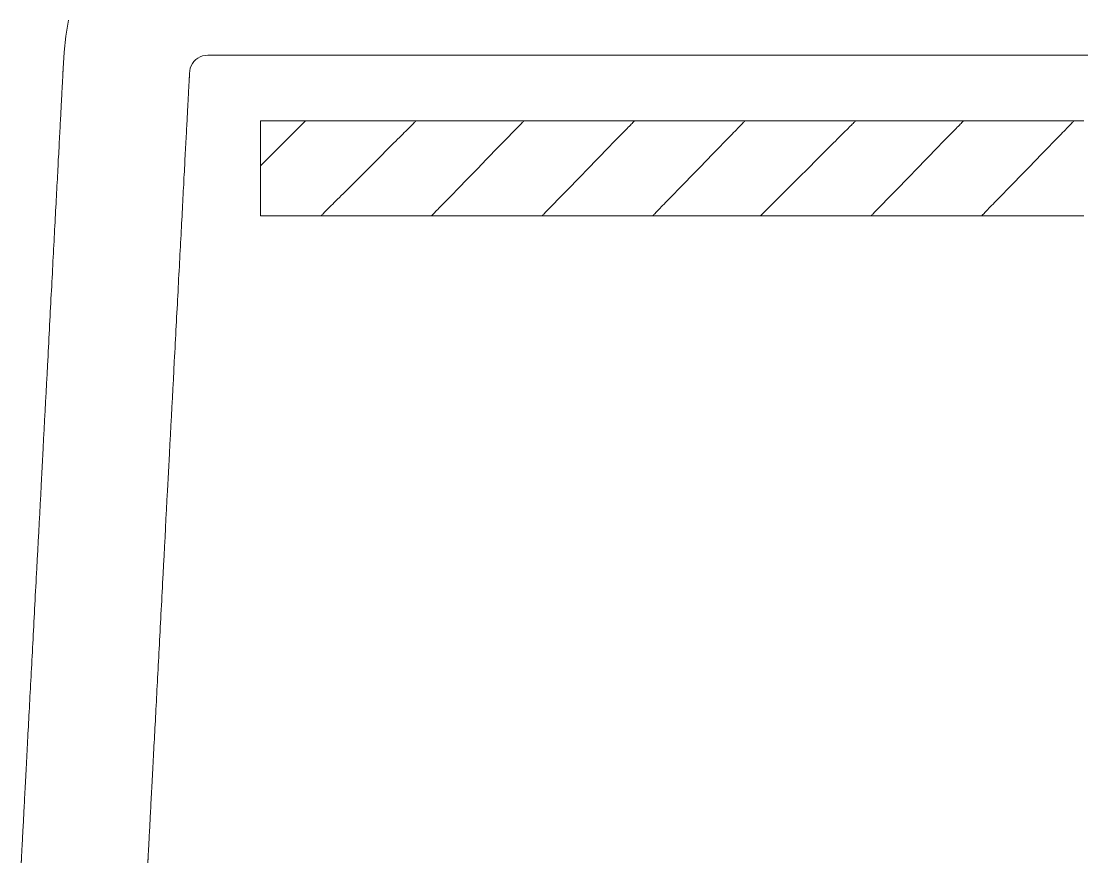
# Model space of a CAD drawing. Header units: millimetres. Extents: x -62 to 0, y 0 to 70.
# Drawn here: x -37.99 to -20.92, y 35.8 to 49.34 of the extents above; entities that cross this region are included whole.
import ezdxf

# ---------------------------------------------------------------- set-up
doc = ezdxf.new("R2010")
doc.units = ezdxf.units.MM
doc.header["$MEASUREMENT"] = 0
doc.layers.add('Layer 1', color=7, linetype='Continuous')

msp = doc.modelspace()

# ---------------------------------------------------------------- linework, layer by layer
at = {"layer": 'Layer 1', "lineweight": 18}
for points in [[(-37.985, 35.803), (-37.985, 35.808), (-37.985, 35.813), (-37.984, 35.819), (-37.984, 35.825), (-37.984, 35.831), (-37.983, 35.837), (-37.983, 35.844), (-37.983, 35.851), (-37.982, 35.858), (-37.982, 35.865), (-37.982, 35.873), (-37.981, 35.881), (-37.981, 35.889), (-37.98, 35.897), (-37.98, 35.906), (-37.979, 35.915), (-37.979, 35.924), (-37.978, 35.933), (-37.978, 35.943), (-37.977, 35.953), (-37.977, 35.963), (-37.976, 35.974), (-37.976, 35.984), (-37.975, 35.995), (-37.974, 36.007), (-37.974, 36.018), (-37.973, 36.03), (-37.973, 36.042), (-37.972, 36.054), (-37.971, 36.066), (-37.971, 36.079), (-37.97, 36.092), (-37.969, 36.105), (-37.969, 36.118), (-37.968, 36.132), (-37.967, 36.146), (-37.966, 36.16), (-37.966, 36.174), (-37.965, 36.188), (-37.964, 36.203), (-37.963, 36.218), (-37.962, 36.233), (-37.962, 36.249), (-37.961, 36.264), (-37.96, 36.28), (-37.959, 36.296), (-37.958, 36.313), (-37.957, 36.329), (-37.957, 36.346), (-37.956, 36.363), (-37.955, 36.38), (-37.954, 36.398), (-37.953, 36.415), (-37.951, 36.451), (-37.949, 36.488), (-37.947, 36.526), (-37.945, 36.564), (-37.943, 36.603), (-37.941, 36.643), (-37.939, 36.684), (-37.936, 36.726), (-37.934, 36.768), (-37.932, 36.811), (-37.93, 36.855), (-37.927, 36.9), (-37.925, 36.945), (-37.922, 36.991), (-37.92, 37.038), (-37.917, 37.086), (-37.915, 37.134), (-37.912, 37.183), (-37.91, 37.233), (-37.907, 37.283), (-37.904, 37.334), (-37.902, 37.386), (-37.899, 37.438), (-37.896, 37.491), (-37.893, 37.545), (-37.89, 37.599), (-37.887, 37.654), (-37.885, 37.709), (-37.882, 37.765), (-37.879, 37.822), (-37.876, 37.879), (-37.872, 37.937), (-37.869, 37.995), (-37.866, 38.054), (-37.863, 38.114), (-37.86, 38.174), (-37.857, 38.234), (-37.854, 38.295), (-37.85, 38.357), (-37.847, 38.419), (-37.844, 38.481), (-37.84, 38.544), (-37.837, 38.608), (-37.834, 38.672), (-37.83, 38.736), (-37.827, 38.801), (-37.823, 38.866), (-37.82, 38.932), (-37.816, 38.998), (-37.813, 39.064), (-37.809, 39.131), (-37.806, 39.198), (-37.802, 39.266), (-37.799, 39.334), (-37.795, 39.402), (-37.791, 39.471), (-37.788, 39.54), (-37.784, 39.609), (-37.78, 39.679), (-37.777, 39.749), (-37.773, 39.819), (-37.769, 39.89), (-37.766, 39.961), (-37.762, 40.032), (-37.758, 40.103), (-37.754, 40.175), (-37.75, 40.247), (-37.747, 40.319), (-37.743, 40.391), (-37.735, 40.537), (-37.727, 40.683), (-37.72, 40.83), (-37.712, 40.978), (-37.704, 41.126), (-37.696, 41.274), (-37.688, 41.424), (-37.68, 41.573), (-37.672, 41.723), (-37.665, 41.873), (-37.649, 42.173), (-37.633, 42.474), (-37.625, 42.624), (-37.617, 42.774), (-37.609, 42.923), (-37.601, 43.073), (-37.593, 43.221), (-37.585, 43.369), (-37.578, 43.517), (-37.57, 43.664), (-37.562, 43.81), (-37.554, 43.956), (-37.551, 44.028), (-37.547, 44.1), (-37.543, 44.172), (-37.539, 44.244), (-37.535, 44.315), (-37.532, 44.386), (-37.528, 44.457), (-37.524, 44.528), (-37.521, 44.598), (-37.517, 44.668), (-37.513, 44.738), (-37.51, 44.807), (-37.506, 44.876), (-37.502, 44.945), (-37.499, 45.013), (-37.495, 45.081), (-37.491, 45.149), (-37.488, 45.216), (-37.484, 45.283), (-37.481, 45.349), (-37.477, 45.415), (-37.474, 45.481), (-37.47, 45.546), (-37.467, 45.611), (-37.464, 45.675), (-37.46, 45.739), (-37.457, 45.803), (-37.454, 45.866), (-37.45, 45.928), (-37.447, 45.99), (-37.444, 46.052), (-37.441, 46.113), (-37.437, 46.173), (-37.434, 46.233), (-37.431, 46.293), (-37.428, 46.352), (-37.425, 46.41), (-37.422, 46.468), (-37.419, 46.525), (-37.416, 46.582), (-37.413, 46.638), (-37.41, 46.693), (-37.407, 46.748), (-37.404, 46.802), (-37.401, 46.856), (-37.398, 46.909), (-37.396, 46.961), (-37.393, 47.013), (-37.39, 47.064), (-37.388, 47.114), (-37.385, 47.164), (-37.382, 47.213), (-37.38, 47.261), (-37.377, 47.309), (-37.375, 47.356), (-37.372, 47.402), (-37.37, 47.447), (-37.368, 47.492), (-37.365, 47.536), (-37.363, 47.579), (-37.361, 47.621), (-37.359, 47.663), (-37.356, 47.704), (-37.354, 47.744), (-37.352, 47.783), (-37.35, 47.821), (-37.348, 47.859), (-37.346, 47.896), (-37.344, 47.932), (-37.343, 47.949), (-37.343, 47.967), (-37.342, 47.984), (-37.341, 48.001), (-37.34, 48.018), (-37.339, 48.034), (-37.338, 48.051), (-37.337, 48.067), (-37.336, 48.083), (-37.336, 48.098), (-37.335, 48.114), (-37.334, 48.129), (-37.333, 48.144), (-37.332, 48.159), (-37.332, 48.173), (-37.331, 48.187), (-37.33, 48.201), (-37.329, 48.215), (-37.329, 48.229), (-37.328, 48.242), (-37.327, 48.255), (-37.327, 48.268), (-37.326, 48.281), (-37.325, 48.293), (-37.325, 48.305), (-37.324, 48.317), (-37.323, 48.329), (-37.323, 48.34), (-37.322, 48.352), (-37.322, 48.363), (-37.321, 48.373), (-37.321, 48.384), (-37.32, 48.394), (-37.319, 48.404), (-37.319, 48.414), (-37.318, 48.423), (-37.318, 48.432), (-37.318, 48.441), (-37.317, 48.45), (-37.317, 48.458), (-37.316, 48.466), (-37.316, 48.474), (-37.315, 48.482), (-37.315, 48.489), (-37.315, 48.496), (-37.314, 48.503), (-37.314, 48.51), (-37.314, 48.516), (-37.313, 48.522), (-37.313, 48.528), (-37.313, 48.534), (-37.312, 48.539), (-37.312, 48.544), (-37.312, 48.548), (-37.312, 48.553), (-37.311, 48.557), (-37.311, 48.561), (-37.311, 48.564), (-37.311, 48.568), (-37.311, 48.571), (-37.311, 48.573), (-37.31, 48.576), (-37.31, 48.578), (-37.31, 48.58), (-37.31, 48.582), (-37.31, 48.583), (-37.31, 48.584), (-37.31, 48.585), (-37.31, 48.585), (-37.31, 48.585), (-37.295, 48.846), (-37.267, 49.104), (-37.225, 49.36)], [(-20.821, 48.797), (-20.971, 48.797), (-21.12, 48.797), (-21.27, 48.797), (-21.57, 48.797), (-21.87, 48.797), (-22.17, 48.797), (-22.47, 48.797), (-22.77, 48.797), (-23.07, 48.797), (-23.22, 48.797), (-23.369, 48.797), (-23.519, 48.797), (-23.668, 48.797), (-23.817, 48.797), (-23.966, 48.797), (-24.115, 48.797), (-24.263, 48.797), (-24.412, 48.797), (-24.559, 48.797), (-24.707, 48.797), (-24.854, 48.797), (-25.001, 48.797), (-25.148, 48.797), (-25.294, 48.797), (-25.44, 48.797), (-25.586, 48.797), (-25.658, 48.797), (-25.731, 48.797), (-25.803, 48.797), (-25.875, 48.797), (-25.948, 48.797), (-26.02, 48.797), (-26.091, 48.797), (-26.163, 48.797), (-26.235, 48.797), (-26.306, 48.797), (-26.378, 48.797), (-26.449, 48.797), (-26.52, 48.797), (-26.591, 48.797), (-26.662, 48.797), (-26.733, 48.797), (-26.803, 48.797), (-26.874, 48.797), (-26.944, 48.797), (-27.014, 48.797), (-27.084, 48.797), (-27.154, 48.797), (-27.224, 48.797), (-27.293, 48.797), (-27.363, 48.797), (-27.432, 48.797), (-27.501, 48.797), (-27.57, 48.797), (-27.639, 48.797), (-27.707, 48.797), (-27.776, 48.797), (-27.844, 48.797), (-27.912, 48.797), (-27.98, 48.797), (-28.047, 48.797), (-28.115, 48.797), (-28.182, 48.797), (-28.249, 48.797), (-28.316, 48.797), (-28.383, 48.797), (-28.449, 48.797), (-28.515, 48.797), (-28.581, 48.797), (-28.647, 48.797), (-28.713, 48.797), (-28.778, 48.797), (-28.844, 48.797), (-28.909, 48.797), (-28.974, 48.797), (-29.038, 48.797), (-29.103, 48.797), (-29.167, 48.797), (-29.231, 48.797), (-29.294, 48.797), (-29.358, 48.797), (-29.421, 48.797), (-29.484, 48.797), (-29.547, 48.797), (-29.61, 48.797), (-29.672, 48.797), (-29.734, 48.797), (-29.796, 48.797), (-29.857, 48.797), (-29.919, 48.797), (-29.98, 48.797), (-30.041, 48.797), (-30.101, 48.797), (-30.162, 48.797), (-30.222, 48.797), (-30.281, 48.797), (-30.341, 48.797), (-30.4, 48.797), (-30.459, 48.797), (-30.518, 48.797), (-30.576, 48.797), (-30.634, 48.797), (-30.692, 48.797), (-30.75, 48.797), (-30.807, 48.797), (-30.864, 48.797), (-30.921, 48.797), (-30.977, 48.797), (-31.034, 48.797), (-31.089, 48.797), (-31.145, 48.797), (-31.2, 48.797), (-31.255, 48.797), (-31.31, 48.797), (-31.364, 48.797), (-31.418, 48.797), (-31.472, 48.797), (-31.525, 48.797), (-31.578, 48.797), (-31.631, 48.797), (-31.684, 48.797), (-31.736, 48.797), (-31.788, 48.797), (-31.839, 48.797), (-31.89, 48.797), (-31.941, 48.797), (-31.991, 48.797), (-32.042, 48.797), (-32.091, 48.797), (-32.141, 48.797), (-32.19, 48.797), (-32.239, 48.797), (-32.287, 48.797), (-32.335, 48.797), (-32.383, 48.797), (-32.43, 48.797), (-32.477, 48.797), (-32.524, 48.797), (-32.57, 48.797), (-32.616, 48.797), (-32.662, 48.797), (-32.707, 48.797), (-32.752, 48.797), (-32.796, 48.797), (-32.84, 48.797), (-32.884, 48.797), (-32.927, 48.797), (-32.97, 48.797), (-33.013, 48.797), (-33.055, 48.797), (-33.097, 48.797), (-33.138, 48.797), (-33.179, 48.797), (-33.22, 48.797), (-33.26, 48.797), (-33.3, 48.797), (-33.339, 48.797), (-33.378, 48.797), (-33.417, 48.797), (-33.455, 48.797), (-33.492, 48.797), (-33.53, 48.797), (-33.567, 48.797), (-33.603, 48.797), (-33.639, 48.797), (-33.675, 48.797), (-33.71, 48.797), (-33.745, 48.797), (-33.762, 48.797), (-33.779, 48.797), (-33.796, 48.797), (-33.813, 48.797), (-33.83, 48.797), (-33.847, 48.797), (-33.863, 48.797), (-33.88, 48.797), (-33.896, 48.797), (-33.912, 48.797), (-33.929, 48.797), (-33.945, 48.797), (-33.96, 48.797), (-33.976, 48.797), (-33.992, 48.797), (-34.008, 48.797), (-34.023, 48.797), (-34.038, 48.797), (-34.054, 48.797), (-34.069, 48.797), (-34.084, 48.797), (-34.099, 48.797), (-34.114, 48.797), (-34.128, 48.797), (-34.143, 48.797), (-34.157, 48.797), (-34.172, 48.797), (-34.186, 48.797), (-34.2, 48.797), (-34.214, 48.797), (-34.228, 48.797), (-34.242, 48.797), (-34.255, 48.797), (-34.269, 48.797), (-34.282, 48.797), (-34.295, 48.797), (-34.309, 48.797), (-34.322, 48.797), (-34.335, 48.797), (-34.347, 48.797), (-34.36, 48.797), (-34.373, 48.797), (-34.385, 48.797), (-34.397, 48.797), (-34.41, 48.797), (-34.422, 48.797), (-34.434, 48.797), (-34.446, 48.797), (-34.457, 48.797), (-34.469, 48.797), (-34.48, 48.797), (-34.492, 48.797), (-34.503, 48.797), (-34.514, 48.797), (-34.525, 48.797), (-34.536, 48.797), (-34.547, 48.797), (-34.557, 48.797), (-34.568, 48.797), (-34.578, 48.797), (-34.589, 48.797), (-34.599, 48.797), (-34.609, 48.797), (-34.619, 48.797), (-34.628, 48.797), (-34.638, 48.797), (-34.647, 48.797), (-34.657, 48.797), (-34.666, 48.797), (-34.675, 48.797), (-34.684, 48.797), (-34.693, 48.797), (-34.702, 48.797), (-34.71, 48.797), (-34.719, 48.797), (-34.727, 48.797), (-34.735, 48.797), (-34.743, 48.797), (-34.751, 48.797), (-34.759, 48.797), (-34.767, 48.797), (-34.774, 48.797), (-34.782, 48.797), (-34.789, 48.797), (-34.796, 48.797), (-34.803, 48.797), (-34.81, 48.797), (-34.817, 48.797), (-34.824, 48.797), (-34.83, 48.797), (-34.837, 48.797), (-34.843, 48.797), (-34.849, 48.797), (-34.855, 48.797), (-34.861, 48.797), (-34.866, 48.797), (-34.872, 48.797), (-34.877, 48.797), (-34.883, 48.797), (-34.888, 48.797), (-34.893, 48.797), (-34.898, 48.797), (-34.903, 48.797), (-34.907, 48.797), (-34.912, 48.797), (-34.916, 48.797), (-34.92, 48.797), (-34.924, 48.797), (-34.928, 48.797), (-34.932, 48.797), (-34.936, 48.797), (-34.939, 48.797), (-34.943, 48.797), (-34.946, 48.797), (-34.949, 48.797), (-34.952, 48.797), (-34.955, 48.797), (-34.957, 48.797), (-34.96, 48.797), (-34.962, 48.797), (-34.964, 48.797), (-34.966, 48.797), (-34.968, 48.797), (-34.97, 48.797), (-34.972, 48.797), (-34.973, 48.797), (-34.975, 48.797), (-34.976, 48.797), (-34.977, 48.797), (-34.978, 48.797), (-34.979, 48.797), (-34.98, 48.797), (-34.98, 48.797), (-34.98, 48.797), (-34.981, 48.797), (-34.981, 48.797), (-35.026, 48.794), (-35.068, 48.785), (-35.108, 48.77), (-35.145, 48.751), (-35.177, 48.726), (-35.206, 48.697), (-35.231, 48.664), (-35.25, 48.628), (-35.265, 48.588), (-35.274, 48.546), (-35.277, 48.501), (-35.277, 48.5), (-35.277, 48.5), (-35.277, 48.499), (-35.277, 48.498), (-35.277, 48.497), (-35.277, 48.495), (-35.277, 48.493), (-35.278, 48.491), (-35.278, 48.489), (-35.278, 48.486), (-35.278, 48.483), (-35.278, 48.48), (-35.278, 48.476), (-35.279, 48.472), (-35.279, 48.468), (-35.279, 48.464), (-35.279, 48.459), (-35.28, 48.454), (-35.28, 48.449), (-35.28, 48.443), (-35.28, 48.438), (-35.281, 48.432), (-35.281, 48.425), (-35.281, 48.419), (-35.282, 48.412), (-35.282, 48.405), (-35.283, 48.397), (-35.283, 48.39), (-35.283, 48.382), (-35.284, 48.374), (-35.284, 48.365), (-35.285, 48.356), (-35.285, 48.348), (-35.286, 48.338), (-35.286, 48.329), (-35.287, 48.319), (-35.287, 48.309), (-35.288, 48.299), (-35.288, 48.289), (-35.289, 48.278), (-35.289, 48.267), (-35.29, 48.256), (-35.291, 48.244), (-35.291, 48.233), (-35.292, 48.221), (-35.293, 48.209), (-35.293, 48.196), (-35.294, 48.184), (-35.295, 48.171), (-35.295, 48.158), (-35.296, 48.144), (-35.297, 48.131), (-35.297, 48.117), (-35.298, 48.103), (-35.299, 48.088), (-35.3, 48.074), (-35.3, 48.059), (-35.301, 48.044), (-35.302, 48.029), (-35.303, 48.013), (-35.304, 47.998), (-35.305, 47.982), (-35.305, 47.966), (-35.306, 47.949), (-35.307, 47.933), (-35.308, 47.916), (-35.309, 47.899), (-35.31, 47.882), (-35.311, 47.865), (-35.312, 47.847), (-35.314, 47.811), (-35.315, 47.774), (-35.317, 47.737), (-35.319, 47.698), (-35.322, 47.659), (-35.324, 47.619), (-35.326, 47.578), (-35.328, 47.537), (-35.33, 47.494), (-35.333, 47.451), (-35.335, 47.407), (-35.337, 47.363), (-35.34, 47.317), (-35.342, 47.271), (-35.345, 47.224), (-35.347, 47.176), (-35.35, 47.128), (-35.352, 47.079), (-35.355, 47.029), (-35.357, 46.979), (-35.36, 46.928), (-35.363, 46.876), (-35.366, 46.824), (-35.368, 46.771), (-35.371, 46.717), (-35.374, 46.663), (-35.377, 46.608), (-35.38, 46.553), (-35.383, 46.497), (-35.386, 46.44), (-35.389, 46.383), (-35.392, 46.325), (-35.395, 46.267), (-35.398, 46.208), (-35.401, 46.148), (-35.405, 46.089), (-35.408, 46.028), (-35.411, 45.967), (-35.414, 45.905), (-35.417, 45.843), (-35.421, 45.781), (-35.424, 45.718), (-35.427, 45.655), (-35.431, 45.591), (-35.434, 45.526), (-35.438, 45.462), (-35.441, 45.396), (-35.445, 45.331), (-35.448, 45.265), (-35.452, 45.198), (-35.455, 45.131), (-35.459, 45.064), (-35.462, 44.996), (-35.466, 44.928), (-35.469, 44.86), (-35.473, 44.791), (-35.477, 44.722), (-35.48, 44.653), (-35.484, 44.583), (-35.488, 44.513), (-35.491, 44.443), (-35.495, 44.373), (-35.499, 44.302), (-35.503, 44.23), (-35.507, 44.159), (-35.51, 44.087), (-35.514, 44.015), (-35.518, 43.943), (-35.522, 43.871), (-35.529, 43.726), (-35.537, 43.579), (-35.545, 43.432), (-35.553, 43.285), (-35.561, 43.137), (-35.568, 42.988), (-35.576, 42.839), (-35.584, 42.689), (-35.592, 42.539), (-35.6, 42.389), (-35.616, 42.089), (-35.632, 41.788), (-35.64, 41.638), (-35.648, 41.488), (-35.656, 41.339), (-35.663, 41.19), (-35.671, 41.041), (-35.679, 40.893), (-35.687, 40.745), (-35.695, 40.598), (-35.702, 40.452), (-35.71, 40.307), (-35.714, 40.234), (-35.718, 40.162), (-35.722, 40.09), (-35.725, 40.019), (-35.729, 39.947), (-35.733, 39.876), (-35.737, 39.805), (-35.74, 39.735), (-35.744, 39.664), (-35.748, 39.594), (-35.751, 39.525), (-35.755, 39.455), (-35.759, 39.386), (-35.762, 39.317), (-35.766, 39.249), (-35.77, 39.181), (-35.773, 39.114), (-35.777, 39.046), (-35.78, 38.979), (-35.784, 38.913), (-35.787, 38.847), (-35.791, 38.781), (-35.794, 38.716), (-35.798, 38.651), (-35.801, 38.587), (-35.804, 38.523), (-35.808, 38.46), (-35.811, 38.397), (-35.814, 38.334), (-35.818, 38.272), (-35.821, 38.211), (-35.824, 38.15), (-35.827, 38.089), (-35.83, 38.029), (-35.834, 37.97), (-35.837, 37.911), (-35.84, 37.852), (-35.843, 37.795), (-35.846, 37.737), (-35.849, 37.681), (-35.852, 37.625), (-35.855, 37.569), (-35.858, 37.514), (-35.86, 37.46), (-35.863, 37.407), (-35.866, 37.354), (-35.869, 37.301), (-35.872, 37.25), (-35.874, 37.198), (-35.877, 37.148), (-35.88, 37.098), (-35.882, 37.049), (-35.885, 37.001), (-35.887, 36.954), (-35.89, 36.907), (-35.892, 36.861), (-35.895, 36.815), (-35.897, 36.77), (-35.899, 36.726), (-35.902, 36.683), (-35.904, 36.641), (-35.906, 36.599), (-35.908, 36.559), (-35.91, 36.518), (-35.912, 36.479), (-35.914, 36.441), (-35.916, 36.403), (-35.918, 36.367), (-35.92, 36.331), (-35.921, 36.313), (-35.922, 36.296), (-35.923, 36.278), (-35.924, 36.261), (-35.925, 36.245), (-35.926, 36.228), (-35.926, 36.212), (-35.927, 36.196), (-35.928, 36.18), (-35.929, 36.164), (-35.93, 36.149), (-35.931, 36.133), (-35.931, 36.119), (-35.932, 36.104), (-35.933, 36.089), (-35.934, 36.075), (-35.934, 36.061), (-35.935, 36.047), (-35.936, 36.033), (-35.937, 36.02), (-35.937, 36.007), (-35.938, 35.994), (-35.939, 35.981), (-35.939, 35.969), (-35.94, 35.957), (-35.941, 35.945), (-35.941, 35.933), (-35.942, 35.922), (-35.942, 35.911), (-35.943, 35.9), (-35.944, 35.889), (-35.944, 35.879), (-35.945, 35.868), (-35.945, 35.858), (-35.946, 35.849), (-35.946, 35.839), (-35.947, 35.83), (-35.947, 35.821), (-35.948, 35.812), (-35.948, 35.804)], [(-20.89, 46.215), (-20.95, 46.215), (-21.01, 46.215), (-21.07, 46.215), (-21.13, 46.215), (-21.19, 46.215), (-21.25, 46.215), (-21.31, 46.215), (-21.37, 46.215), (-21.43, 46.215), (-21.491, 46.215), (-21.551, 46.215), (-21.612, 46.215), (-21.672, 46.215), (-21.733, 46.215), (-21.793, 46.215), (-21.854, 46.215), (-21.915, 46.215), (-21.976, 46.215), (-22.037, 46.215), (-22.097, 46.215), (-22.158, 46.215), (-22.219, 46.215), (-22.281, 46.215), (-22.342, 46.215), (-22.403, 46.215), (-22.464, 46.215), (-22.525, 46.215), (-22.648, 46.215), (-22.77, 46.215), (-22.893, 46.215), (-23.016, 46.215), (-23.139, 46.215), (-23.262, 46.215), (-23.385, 46.215), (-23.631, 46.215), (-23.877, 46.215), (-24, 46.215), (-24.123, 46.215), (-24.246, 46.215), (-24.369, 46.215), (-24.492, 46.215), (-24.614, 46.215), (-24.737, 46.215), (-24.798, 46.215), (-24.859, 46.215), (-24.92, 46.215), (-24.982, 46.215), (-25.043, 46.215), (-25.104, 46.215), (-25.165, 46.215), (-25.226, 46.215), (-25.286, 46.215), (-25.347, 46.215), (-25.408, 46.215), (-25.469, 46.215), (-25.529, 46.215), (-25.59, 46.215), (-25.651, 46.215), (-25.711, 46.215), (-25.771, 46.215), (-25.832, 46.215), (-25.892, 46.215), (-25.952, 46.215), (-26.013, 46.215), (-26.073, 46.215), (-26.133, 46.215), (-26.192, 46.215), (-26.252, 46.215), (-26.312, 46.215), (-26.372, 46.215), (-26.431, 46.215), (-26.491, 46.215), (-26.55, 46.215), (-26.61, 46.215), (-26.669, 46.215), (-26.728, 46.215), (-26.787, 46.215), (-26.846, 46.215), (-26.905, 46.215), (-26.964, 46.215), (-27.022, 46.215), (-27.081, 46.215), (-27.139, 46.215), (-27.198, 46.215), (-27.256, 46.215), (-27.314, 46.215), (-27.372, 46.215), (-27.43, 46.215), (-27.487, 46.215), (-27.545, 46.215), (-27.603, 46.215), (-27.66, 46.215), (-27.717, 46.215), (-27.774, 46.215), (-27.831, 46.215), (-27.888, 46.215), (-27.945, 46.215), (-28.002, 46.215), (-28.058, 46.215), (-28.086, 46.215), (-28.114, 46.215), (-28.143, 46.215), (-28.171, 46.215), (-28.199, 46.215), (-28.227, 46.215), (-28.255, 46.215), (-28.283, 46.215), (-28.31, 46.215), (-28.338, 46.215), (-28.366, 46.215), (-28.394, 46.215), (-28.422, 46.215), (-28.449, 46.215), (-28.477, 46.215), (-28.505, 46.215), (-28.532, 46.215), (-28.56, 46.215), (-28.587, 46.215), (-28.615, 46.215), (-28.642, 46.215), (-28.67, 46.215), (-28.697, 46.215), (-28.724, 46.215), (-28.752, 46.215), (-28.779, 46.215), (-28.806, 46.215), (-28.833, 46.215), (-28.86, 46.215), (-28.887, 46.215), (-28.914, 46.215), (-28.941, 46.215), (-28.968, 46.215), (-28.995, 46.215), (-29.022, 46.215), (-29.049, 46.215), (-29.076, 46.215), (-29.102, 46.215), (-29.129, 46.215), (-29.156, 46.215), (-29.182, 46.215), (-29.209, 46.215), (-29.235, 46.215), (-29.262, 46.215), (-29.288, 46.215), (-29.315, 46.215), (-29.341, 46.215), (-29.367, 46.215), (-29.394, 46.215), (-29.42, 46.215), (-29.446, 46.215), (-29.472, 46.215), (-29.498, 46.215), (-29.524, 46.215), (-29.55, 46.215), (-29.576, 46.215), (-29.602, 46.215), (-29.628, 46.215), (-29.653, 46.215), (-29.679, 46.215), (-29.705, 46.215), (-29.73, 46.215), (-29.756, 46.215), (-29.781, 46.215), (-29.807, 46.215), (-29.832, 46.215), (-29.858, 46.215), (-29.883, 46.215), (-29.908, 46.215), (-29.933, 46.215), (-29.959, 46.215), (-29.984, 46.215), (-30.009, 46.215), (-30.034, 46.215), (-30.059, 46.215), (-30.084, 46.215), (-30.109, 46.215), (-30.133, 46.215), (-30.158, 46.215), (-30.183, 46.215), (-30.207, 46.215), (-30.232, 46.215), (-30.257, 46.215), (-30.281, 46.215), (-30.305, 46.215), (-30.33, 46.215), (-30.354, 46.215), (-30.378, 46.215), (-30.403, 46.215), (-30.427, 46.215), (-30.451, 46.215), (-30.475, 46.215), (-30.499, 46.215), (-30.523, 46.215), (-30.547, 46.215), (-30.57, 46.215), (-30.594, 46.215), (-30.618, 46.215), (-30.642, 46.215), (-30.665, 46.215), (-30.689, 46.215), (-30.712, 46.215), (-30.735, 46.215), (-30.759, 46.215), (-30.782, 46.215), (-30.805, 46.215), (-30.829, 46.215), (-30.852, 46.215), (-30.875, 46.215), (-30.898, 46.215), (-30.921, 46.215), (-30.943, 46.215), (-30.966, 46.215), (-30.989, 46.215), (-31.012, 46.215), (-31.034, 46.215), (-31.057, 46.215), (-31.079, 46.215), (-31.102, 46.215), (-31.124, 46.215), (-31.146, 46.215), (-31.169, 46.215), (-31.191, 46.215), (-31.213, 46.215), (-31.235, 46.215), (-31.257, 46.215), (-31.279, 46.215), (-31.301, 46.215), (-31.323, 46.215), (-31.344, 46.215), (-31.366, 46.215), (-31.388, 46.215), (-31.409, 46.215), (-31.431, 46.215), (-31.452, 46.215), (-31.473, 46.215), (-31.495, 46.215), (-31.516, 46.215), (-31.537, 46.215), (-31.558, 46.215), (-31.579, 46.215), (-31.6, 46.215), (-31.621, 46.215), (-31.642, 46.215), (-31.662, 46.215), (-31.683, 46.215), (-31.704, 46.215), (-31.724, 46.215), (-31.745, 46.215), (-31.765, 46.215), (-31.785, 46.215), (-31.806, 46.215), (-31.826, 46.215), (-31.846, 46.215), (-31.866, 46.215), (-31.886, 46.215), (-31.906, 46.215), (-31.925, 46.215), (-31.945, 46.215), (-31.965, 46.215), (-31.984, 46.215), (-32.004, 46.215), (-32.023, 46.215), (-32.043, 46.215), (-32.062, 46.215), (-32.081, 46.215), (-32.101, 46.215), (-32.12, 46.215), (-32.139, 46.215), (-32.158, 46.215), (-32.176, 46.215), (-32.195, 46.215), (-32.214, 46.215), (-32.233, 46.215), (-32.251, 46.215), (-32.27, 46.215), (-32.288, 46.215), (-32.306, 46.215), (-32.325, 46.215), (-32.343, 46.215), (-32.361, 46.215), (-32.379, 46.215), (-32.397, 46.215), (-32.415, 46.215), (-32.433, 46.215), (-32.45, 46.215), (-32.468, 46.215), (-32.485, 46.215), (-32.503, 46.215), (-32.52, 46.215), (-32.538, 46.215), (-32.555, 46.215), (-32.572, 46.215), (-32.589, 46.215), (-32.606, 46.215), (-32.623, 46.215), (-32.64, 46.215), (-32.657, 46.215), (-32.673, 46.215), (-32.69, 46.215), (-32.706, 46.215), (-32.723, 46.215), (-32.739, 46.215), (-32.755, 46.215), (-32.772, 46.215), (-32.788, 46.215), (-32.804, 46.215), (-32.82, 46.215), (-32.836, 46.215), (-32.851, 46.215), (-32.867, 46.215), (-32.883, 46.215), (-32.898, 46.215), (-32.914, 46.215), (-32.929, 46.215), (-32.944, 46.215), (-32.959, 46.215), (-32.974, 46.215), (-32.989, 46.215), (-33.004, 46.215), (-33.019, 46.215), (-33.034, 46.215), (-33.049, 46.215), (-33.063, 46.215), (-33.078, 46.215), (-33.092, 46.215), (-33.106, 46.215), (-33.121, 46.215), (-33.135, 46.215), (-33.149, 46.215), (-33.163, 46.215), (-33.177, 46.215), (-33.19, 46.215), (-33.204, 46.215), (-33.218, 46.215), (-33.231, 46.215), (-33.245, 46.215), (-33.258, 46.215), (-33.271, 46.215), (-33.284, 46.215), (-33.297, 46.215), (-33.31, 46.215), (-33.323, 46.215), (-33.336, 46.215), (-33.349, 46.215), (-33.361, 46.215), (-33.374, 46.215), (-33.386, 46.215), (-33.398, 46.215), (-33.411, 46.215), (-33.423, 46.215), (-33.435, 46.215), (-33.447, 46.215), (-33.459, 46.215), (-33.47, 46.215), (-33.482, 46.215), (-33.494, 46.215), (-33.505, 46.215), (-33.516, 46.215), (-33.528, 46.215), (-33.539, 46.215), (-33.55, 46.215), (-33.561, 46.215), (-33.572, 46.215), (-33.583, 46.215), (-33.593, 46.215), (-33.604, 46.215), (-33.614, 46.215), (-33.625, 46.215), (-33.635, 46.215), (-33.645, 46.215), (-33.656, 46.215), (-33.666, 46.215), (-33.675, 46.215), (-33.685, 46.215), (-33.695, 46.215), (-33.705, 46.215), (-33.714, 46.215), (-33.724, 46.215), (-33.733, 46.215), (-33.742, 46.215), (-33.751, 46.215), (-33.76, 46.215), (-33.769, 46.215), (-33.778, 46.215), (-33.787, 46.215), (-33.795, 46.215), (-33.804, 46.215), (-33.812, 46.215), (-33.82, 46.215), (-33.829, 46.215), (-33.837, 46.215), (-33.845, 46.215), (-33.853, 46.215), (-33.86, 46.215), (-33.868, 46.215), (-33.876, 46.215), (-33.883, 46.215), (-33.891, 46.215), (-33.898, 46.215), (-33.905, 46.215), (-33.912, 46.215), (-33.919, 46.215), (-33.926, 46.215), (-33.933, 46.215), (-33.939, 46.215), (-33.946, 46.215), (-33.952, 46.215), (-33.958, 46.215), (-33.965, 46.215), (-33.971, 46.215), (-33.977, 46.215), (-33.983, 46.215), (-33.988, 46.215), (-33.994, 46.215), (-34, 46.215), (-34.005, 46.215), (-34.01, 46.215), (-34.016, 46.215), (-34.021, 46.215), (-34.026, 46.215), (-34.031, 46.215), (-34.035, 46.215), (-34.04, 46.215), (-34.045, 46.215), (-34.049, 46.215), (-34.053, 46.215), (-34.058, 46.215), (-34.062, 46.215), (-34.066, 46.215), (-34.07, 46.215), (-34.073, 46.215), (-34.077, 46.215), (-34.081, 46.215), (-34.084, 46.215), (-34.087, 46.215), (-34.091, 46.215), (-34.094, 46.215), (-34.097, 46.215), (-34.1, 46.215), (-34.102, 46.215), (-34.105, 46.215), (-34.108, 46.215), (-34.11, 46.215), (-34.112, 46.215), (-34.114, 46.215), (-34.117, 46.215), (-34.118, 46.215), (-34.12, 46.215), (-34.122, 46.215), (-34.124, 46.215), (-34.125, 46.215), (-34.126, 46.215), (-34.128, 46.215), (-34.129, 46.215), (-34.13, 46.215), (-34.131, 46.215), (-34.132, 46.215), (-34.132, 46.215), (-34.133, 46.215), (-34.133, 46.215), (-34.133, 46.215), (-34.134, 46.215), (-34.134, 46.215), (-34.134, 46.215), (-34.134, 46.215), (-34.134, 46.216), (-34.134, 46.216), (-34.134, 46.217), (-34.134, 46.218), (-34.134, 46.219), (-34.134, 46.22), (-34.134, 46.221), (-34.134, 46.222), (-34.134, 46.223), (-34.134, 46.225), (-34.134, 46.227), (-34.134, 46.228), (-34.134, 46.23), (-34.134, 46.232), (-34.134, 46.234), (-34.134, 46.237), (-34.134, 46.239), (-34.134, 46.242), (-34.134, 46.244), (-34.134, 46.247), (-34.134, 46.25), (-34.134, 46.253), (-34.134, 46.259), (-34.134, 46.266), (-34.134, 46.273), (-34.134, 46.281), (-34.134, 46.289), (-34.134, 46.297), (-34.134, 46.306), (-34.134, 46.315), (-34.134, 46.325), (-34.134, 46.335), (-34.134, 46.345), (-34.134, 46.356), (-34.134, 46.367), (-34.134, 46.378), (-34.134, 46.39), (-34.134, 46.402), (-34.134, 46.414), (-34.134, 46.427), (-34.134, 46.44), (-34.134, 46.453), (-34.134, 46.467), (-34.134, 46.481), (-34.134, 46.495), (-34.134, 46.509), (-34.134, 46.524), (-34.134, 46.538), (-34.134, 46.553), (-34.134, 46.569), (-34.134, 46.584), (-34.134, 46.6), (-34.134, 46.615), (-34.134, 46.632), (-34.134, 46.648), (-34.134, 46.664), (-34.134, 46.681), (-34.134, 46.697), (-34.134, 46.714), (-34.134, 46.731), (-34.134, 46.748), (-34.134, 46.765), (-34.134, 46.8), (-34.134, 46.835), (-34.134, 46.87), (-34.134, 46.906), (-34.134, 46.977), (-34.134, 47.048), (-34.134, 47.084), (-34.134, 47.119), (-34.134, 47.154), (-34.134, 47.189), (-34.134, 47.206), (-34.134, 47.223), (-34.134, 47.24), (-34.134, 47.257), (-34.134, 47.273), (-34.134, 47.29), (-34.134, 47.306), (-34.134, 47.322), (-34.134, 47.338), (-34.134, 47.354), (-34.134, 47.37), (-34.134, 47.385), (-34.134, 47.401), (-34.134, 47.416), (-34.134, 47.43), (-34.134, 47.445), (-34.134, 47.459), (-34.134, 47.473), (-34.134, 47.487), (-34.134, 47.501), (-34.134, 47.514), (-34.134, 47.527), (-34.134, 47.54), (-34.134, 47.552), (-34.134, 47.564), (-34.134, 47.576), (-34.134, 47.587), (-34.134, 47.598), (-34.134, 47.609), (-34.134, 47.619), (-34.134, 47.629), (-34.134, 47.639), (-34.134, 47.648), (-34.134, 47.657), (-34.134, 47.665), (-34.134, 47.673), (-34.134, 47.681), (-34.134, 47.688), (-34.134, 47.695), (-34.134, 47.701), (-34.134, 47.704), (-34.134, 47.707), (-34.134, 47.71), (-34.134, 47.712), (-34.134, 47.715), (-34.134, 47.717), (-34.134, 47.719), (-34.134, 47.722), (-34.134, 47.724), (-34.134, 47.726), (-34.134, 47.727), (-34.134, 47.729), (-34.134, 47.731), (-34.134, 47.732), (-34.134, 47.733), (-34.134, 47.734), (-34.134, 47.735), (-34.134, 47.736), (-34.134, 47.737), (-34.134, 47.738), (-34.134, 47.738), (-34.134, 47.738), (-34.134, 47.739), (-34.134, 47.739), (-34.134, 47.739), (-34.133, 47.739), (-34.133, 47.739), (-34.133, 47.739), (-34.132, 47.739), (-34.132, 47.739), (-34.131, 47.739), (-34.13, 47.739), (-34.129, 47.739), (-34.128, 47.739), (-34.126, 47.739), (-34.125, 47.739), (-34.124, 47.739), (-34.122, 47.739), (-34.12, 47.739), (-34.118, 47.739), (-34.117, 47.739), (-34.114, 47.739), (-34.112, 47.739), (-34.11, 47.739), (-34.108, 47.739), (-34.105, 47.739), (-34.102, 47.739), (-34.1, 47.739), (-34.097, 47.739), (-34.094, 47.739), (-34.091, 47.739), (-34.087, 47.739), (-34.084, 47.739), (-34.081, 47.739), (-34.077, 47.739), (-34.073, 47.739), (-34.07, 47.739), (-34.066, 47.739), (-34.062, 47.739), (-34.058, 47.739), (-34.053, 47.739), (-34.049, 47.739), (-34.045, 47.739), (-34.04, 47.739), (-34.035, 47.739), (-34.031, 47.739), (-34.026, 47.739), (-34.021, 47.739), (-34.016, 47.739), (-34.01, 47.739), (-34.005, 47.739), (-34, 47.739), (-33.994, 47.739), (-33.988, 47.739), (-33.983, 47.739), (-33.977, 47.739), (-33.971, 47.739), (-33.965, 47.739), (-33.958, 47.739), (-33.952, 47.739), (-33.946, 47.739), (-33.939, 47.739), (-33.933, 47.739), (-33.926, 47.739), (-33.919, 47.739), (-33.912, 47.739), (-33.905, 47.739), (-33.898, 47.739), (-33.891, 47.739), (-33.883, 47.739), (-33.876, 47.739), (-33.868, 47.739), (-33.86, 47.739), (-33.853, 47.739), (-33.845, 47.739), (-33.837, 47.739), (-33.829, 47.739), (-33.82, 47.739), (-33.812, 47.739), (-33.804, 47.739), (-33.795, 47.739), (-33.787, 47.739), (-33.778, 47.739), (-33.769, 47.739), (-33.76, 47.739), (-33.751, 47.739), (-33.742, 47.739), (-33.733, 47.739), (-33.724, 47.739), (-33.714, 47.739), (-33.705, 47.739), (-33.695, 47.739), (-33.685, 47.739), (-33.675, 47.739), (-33.666, 47.739), (-33.656, 47.739), (-33.645, 47.739), (-33.635, 47.739), (-33.625, 47.739), (-33.614, 47.739), (-33.604, 47.739), (-33.593, 47.739), (-33.583, 47.739), (-33.572, 47.739), (-33.561, 47.739), (-33.55, 47.739), (-33.539, 47.739), (-33.528, 47.739), (-33.516, 47.739), (-33.505, 47.739), (-33.494, 47.739), (-33.482, 47.739), (-33.47, 47.739), (-33.459, 47.739), (-33.447, 47.739), (-33.435, 47.739), (-33.423, 47.739), (-33.411, 47.739), (-33.398, 47.739), (-33.386, 47.739), (-33.374, 47.739), (-33.361, 47.739), (-33.349, 47.739), (-33.336, 47.739), (-33.323, 47.739), (-33.31, 47.739), (-33.297, 47.739), (-33.284, 47.739), (-33.271, 47.739), (-33.258, 47.739), (-33.245, 47.739), (-33.231, 47.739), (-33.218, 47.739), (-33.204, 47.739), (-33.19, 47.739), (-33.177, 47.739), (-33.163, 47.739), (-33.149, 47.739), (-33.135, 47.739), (-33.121, 47.739), (-33.106, 47.739), (-33.092, 47.739), (-33.078, 47.739), (-33.063, 47.739), (-33.049, 47.739), (-33.034, 47.739), (-33.019, 47.739), (-33.004, 47.739), (-32.989, 47.739), (-32.974, 47.739), (-32.959, 47.739), (-32.944, 47.739), (-32.929, 47.739), (-32.914, 47.739), (-32.898, 47.739), (-32.883, 47.739), (-32.867, 47.739), (-32.851, 47.739), (-32.836, 47.739), (-32.82, 47.739), (-32.804, 47.739), (-32.788, 47.739), (-32.772, 47.739), (-32.755, 47.739), (-32.739, 47.739), (-32.723, 47.739), (-32.706, 47.739), (-32.69, 47.739), (-32.673, 47.739), (-32.657, 47.739), (-32.64, 47.739), (-32.623, 47.739), (-32.606, 47.739), (-32.589, 47.739), (-32.572, 47.739), (-32.555, 47.739), (-32.538, 47.739), (-32.52, 47.739), (-32.503, 47.739), (-32.485, 47.739), (-32.468, 47.739), (-32.45, 47.739), (-32.433, 47.739), (-32.415, 47.739), (-32.397, 47.739), (-32.379, 47.739), (-32.361, 47.739), (-32.343, 47.739), (-32.325, 47.739), (-32.306, 47.739), (-32.288, 47.739), (-32.27, 47.739), (-32.251, 47.739), (-32.233, 47.739), (-32.214, 47.739), (-32.195, 47.739), (-32.176, 47.739), (-32.158, 47.739), (-32.139, 47.739), (-32.12, 47.739), (-32.101, 47.739), (-32.081, 47.739), (-32.062, 47.739), (-32.043, 47.739), (-32.023, 47.739), (-32.004, 47.739), (-31.984, 47.739), (-31.965, 47.739), (-31.945, 47.739), (-31.925, 47.739), (-31.906, 47.739), (-31.886, 47.739), (-31.866, 47.739), (-31.846, 47.739), (-31.826, 47.739), (-31.806, 47.739), (-31.785, 47.739), (-31.765, 47.739), (-31.745, 47.739), (-31.724, 47.739), (-31.704, 47.739), (-31.683, 47.739), (-31.662, 47.739), (-31.642, 47.739), (-31.621, 47.739), (-31.6, 47.739), (-31.579, 47.739), (-31.558, 47.739), (-31.537, 47.739), (-31.516, 47.739), (-31.495, 47.739), (-31.473, 47.739), (-31.452, 47.739), (-31.431, 47.739), (-31.409, 47.739), (-31.388, 47.739), (-31.366, 47.739), (-31.344, 47.739), (-31.323, 47.739), (-31.301, 47.739), (-31.279, 47.739), (-31.257, 47.739), (-31.235, 47.739), (-31.213, 47.739), (-31.191, 47.739), (-31.169, 47.739), (-31.146, 47.739), (-31.124, 47.739), (-31.102, 47.739), (-31.079, 47.739), (-31.057, 47.739), (-31.034, 47.739), (-31.012, 47.739), (-30.989, 47.739), (-30.966, 47.739), (-30.943, 47.739), (-30.921, 47.739), (-30.898, 47.739), (-30.875, 47.739), (-30.852, 47.739), (-30.829, 47.739), (-30.805, 47.739), (-30.782, 47.739), (-30.759, 47.739), (-30.735, 47.739), (-30.712, 47.739), (-30.689, 47.739), (-30.665, 47.739), (-30.642, 47.739), (-30.618, 47.739), (-30.594, 47.739), (-30.57, 47.739), (-30.547, 47.739), (-30.523, 47.739), (-30.499, 47.739), (-30.475, 47.739), (-30.451, 47.739), (-30.427, 47.739), (-30.403, 47.739), (-30.378, 47.739), (-30.354, 47.739), (-30.33, 47.739), (-30.305, 47.739), (-30.281, 47.739), (-30.257, 47.739), (-30.232, 47.739), (-30.207, 47.739), (-30.183, 47.739), (-30.158, 47.739), (-30.133, 47.739), (-30.109, 47.739), (-30.084, 47.739), (-30.059, 47.739), (-30.034, 47.739), (-30.009, 47.739), (-29.984, 47.739), (-29.959, 47.739), (-29.933, 47.739), (-29.908, 47.739), (-29.883, 47.739), (-29.858, 47.739), (-29.832, 47.739), (-29.807, 47.739), (-29.781, 47.739), (-29.756, 47.739), (-29.73, 47.739), (-29.705, 47.739), (-29.679, 47.739), (-29.653, 47.739), (-29.628, 47.739), (-29.602, 47.739), (-29.576, 47.739), (-29.55, 47.739), (-29.524, 47.739), (-29.498, 47.739), (-29.472, 47.739), (-29.446, 47.739), (-29.42, 47.739), (-29.394, 47.739), (-29.367, 47.739), (-29.341, 47.739), (-29.315, 47.739), (-29.288, 47.739), (-29.262, 47.739), (-29.235, 47.739), (-29.209, 47.739), (-29.182, 47.739), (-29.156, 47.739), (-29.129, 47.739), (-29.102, 47.739), (-29.076, 47.739), (-29.049, 47.739), (-29.022, 47.739), (-28.995, 47.739), (-28.968, 47.739), (-28.941, 47.739), (-28.914, 47.739), (-28.887, 47.739), (-28.86, 47.739), (-28.833, 47.739), (-28.806, 47.739), (-28.779, 47.739), (-28.752, 47.739), (-28.724, 47.739), (-28.697, 47.739), (-28.67, 47.739), (-28.642, 47.739), (-28.615, 47.739), (-28.587, 47.739), (-28.56, 47.739), (-28.532, 47.739), (-28.505, 47.739), (-28.477, 47.739), (-28.449, 47.739), (-28.422, 47.739), (-28.394, 47.739), (-28.366, 47.739), (-28.338, 47.739), (-28.31, 47.739), (-28.283, 47.739), (-28.255, 47.739), (-28.227, 47.739), (-28.199, 47.739), (-28.171, 47.739), (-28.143, 47.739), (-28.114, 47.739), (-28.086, 47.739), (-28.058, 47.739), (-28.002, 47.739), (-27.945, 47.739), (-27.888, 47.739), (-27.831, 47.739), (-27.774, 47.739), (-27.717, 47.739), (-27.66, 47.739), (-27.603, 47.739), (-27.545, 47.739), (-27.487, 47.739), (-27.43, 47.739), (-27.372, 47.739), (-27.314, 47.739), (-27.256, 47.739), (-27.198, 47.739), (-27.139, 47.739), (-27.081, 47.739), (-27.022, 47.739), (-26.964, 47.739), (-26.905, 47.739), (-26.846, 47.739), (-26.787, 47.739), (-26.728, 47.739), (-26.669, 47.739), (-26.61, 47.739), (-26.55, 47.739), (-26.491, 47.739), (-26.431, 47.739), (-26.372, 47.739), (-26.312, 47.739), (-26.252, 47.739), (-26.192, 47.739), (-26.133, 47.739), (-26.073, 47.739), (-26.013, 47.739), (-25.952, 47.739), (-25.892, 47.739), (-25.832, 47.739), (-25.771, 47.739), (-25.711, 47.739), (-25.651, 47.739), (-25.59, 47.739), (-25.529, 47.739), (-25.469, 47.739), (-25.408, 47.739), (-25.347, 47.739), (-25.286, 47.739), (-25.226, 47.739), (-25.165, 47.739), (-25.104, 47.739), (-25.043, 47.739), (-24.982, 47.739), (-24.92, 47.739), (-24.859, 47.739), (-24.798, 47.739), (-24.737, 47.739), (-24.614, 47.739), (-24.492, 47.739), (-24.369, 47.739), (-24.246, 47.739), (-24.123, 47.739), (-24, 47.739), (-23.877, 47.739), (-23.631, 47.739), (-23.385, 47.739), (-23.262, 47.739), (-23.139, 47.739), (-23.016, 47.739), (-22.893, 47.739), (-22.77, 47.739), (-22.648, 47.739), (-22.525, 47.739), (-22.464, 47.739), (-22.403, 47.739), (-22.342, 47.739), (-22.281, 47.739), (-22.219, 47.739), (-22.158, 47.739), (-22.097, 47.739), (-22.037, 47.739), (-21.976, 47.739), (-21.915, 47.739), (-21.854, 47.739), (-21.793, 47.739), (-21.733, 47.739), (-21.672, 47.739), (-21.612, 47.739), (-21.551, 47.739), (-21.491, 47.739), (-21.43, 47.739), (-21.37, 47.739), (-21.31, 47.739), (-21.25, 47.739), (-21.19, 47.739), (-21.13, 47.739), (-21.07, 47.739), (-21.01, 47.739), (-20.95, 47.739), (-20.89, 47.739)], [(-33.414, 47.739), (-33.416, 47.737), (-33.422, 47.731), (-33.431, 47.721), (-33.445, 47.708), (-33.461, 47.691), (-33.48, 47.672), (-33.502, 47.65), (-33.526, 47.626), (-33.581, 47.572), (-33.642, 47.511), (-33.707, 47.446), (-33.774, 47.379), (-33.841, 47.312), (-33.906, 47.247), (-33.967, 47.186), (-34.021, 47.132), (-34.045, 47.108), (-34.067, 47.086), (-34.086, 47.067), (-34.103, 47.05), (-34.116, 47.037), (-34.126, 47.027), (-34.132, 47.021), (-34.134, 47.019)], [(-31.635, 47.739), (-31.636, 47.738), (-31.639, 47.734), (-31.645, 47.729), (-31.652, 47.722), (-31.661, 47.712), (-31.673, 47.701), (-31.686, 47.688), (-31.701, 47.673), (-31.717, 47.657), (-31.735, 47.639), (-31.755, 47.619), (-31.776, 47.598), (-31.798, 47.576), (-31.822, 47.552), (-31.847, 47.527), (-31.873, 47.501), (-31.901, 47.473), (-31.929, 47.445), (-31.958, 47.416), (-31.989, 47.385), (-32.052, 47.322), (-32.117, 47.257), (-32.185, 47.189), (-32.255, 47.119), (-32.397, 46.977), (-32.539, 46.835), (-32.609, 46.765), (-32.677, 46.697), (-32.743, 46.632), (-32.806, 46.569), (-32.836, 46.538), (-32.866, 46.509), (-32.894, 46.481), (-32.921, 46.453), (-32.948, 46.427), (-32.973, 46.402), (-32.996, 46.378), (-33.019, 46.356), (-33.04, 46.335), (-33.06, 46.315), (-33.078, 46.297), (-33.094, 46.281), (-33.109, 46.266), (-33.122, 46.253), (-33.133, 46.242), (-33.142, 46.232), (-33.15, 46.225), (-33.155, 46.22), (-33.158, 46.216), (-33.16, 46.215)], [(-29.899, 47.739), (-29.9, 47.738), (-29.903, 47.734), (-29.908, 47.729), (-29.915, 47.722), (-29.925, 47.712), (-29.935, 47.701), (-29.948, 47.688), (-29.962, 47.673), (-29.978, 47.657), (-29.996, 47.639), (-30.015, 47.619), (-30.036, 47.598), (-30.057, 47.576), (-30.081, 47.552), (-30.105, 47.527), (-30.13, 47.501), (-30.157, 47.473), (-30.185, 47.445), (-30.243, 47.385), (-30.304, 47.322), (-30.368, 47.257), (-30.434, 47.189), (-30.502, 47.119), (-30.64, 46.977), (-30.778, 46.835), (-30.846, 46.765), (-30.912, 46.697), (-30.976, 46.632), (-31.037, 46.569), (-31.095, 46.509), (-31.123, 46.481), (-31.149, 46.453), (-31.175, 46.427), (-31.199, 46.402), (-31.222, 46.378), (-31.244, 46.356), (-31.265, 46.335), (-31.284, 46.315), (-31.301, 46.297), (-31.317, 46.281), (-31.332, 46.266), (-31.344, 46.253), (-31.355, 46.242), (-31.364, 46.232), (-31.371, 46.225), (-31.377, 46.22), (-31.38, 46.216), (-31.381, 46.215)], [(-28.12, 47.739), (-28.121, 47.738), (-28.124, 47.734), (-28.13, 47.729), (-28.137, 47.722), (-28.146, 47.712), (-28.157, 47.701), (-28.169, 47.688), (-28.184, 47.673), (-28.2, 47.657), (-28.217, 47.639), (-28.236, 47.619), (-28.257, 47.598), (-28.279, 47.576), (-28.302, 47.552), (-28.326, 47.527), (-28.352, 47.501), (-28.378, 47.473), (-28.406, 47.445), (-28.464, 47.385), (-28.525, 47.322), (-28.589, 47.257), (-28.655, 47.189), (-28.723, 47.119), (-28.861, 46.977), (-28.999, 46.835), (-29.067, 46.765), (-29.133, 46.697), (-29.197, 46.632), (-29.259, 46.569), (-29.317, 46.509), (-29.344, 46.481), (-29.371, 46.453), (-29.396, 46.427), (-29.421, 46.402), (-29.444, 46.378), (-29.466, 46.356), (-29.486, 46.335), (-29.505, 46.315), (-29.523, 46.297), (-29.539, 46.281), (-29.553, 46.266), (-29.566, 46.253), (-29.577, 46.242), (-29.586, 46.232), (-29.593, 46.225), (-29.598, 46.22), (-29.601, 46.216), (-29.602, 46.215)], [(-26.341, 47.739), (-26.342, 47.738), (-26.346, 47.734), (-26.351, 47.729), (-26.358, 47.722), (-26.367, 47.712), (-26.378, 47.701), (-26.391, 47.688), (-26.405, 47.673), (-26.421, 47.657), (-26.439, 47.639), (-26.458, 47.619), (-26.478, 47.598), (-26.5, 47.576), (-26.523, 47.552), (-26.547, 47.527), (-26.573, 47.501), (-26.6, 47.473), (-26.627, 47.445), (-26.685, 47.385), (-26.746, 47.322), (-26.81, 47.257), (-26.877, 47.189), (-26.944, 47.119), (-27.082, 46.977), (-27.221, 46.835), (-27.288, 46.765), (-27.355, 46.697), (-27.419, 46.632), (-27.48, 46.569), (-27.538, 46.509), (-27.565, 46.481), (-27.592, 46.453), (-27.618, 46.427), (-27.642, 46.402), (-27.665, 46.378), (-27.687, 46.356), (-27.707, 46.335), (-27.726, 46.315), (-27.744, 46.297), (-27.76, 46.281), (-27.774, 46.266), (-27.787, 46.253), (-27.798, 46.242), (-27.807, 46.232), (-27.814, 46.225), (-27.819, 46.22), (-27.823, 46.216), (-27.824, 46.215)], [(-24.563, 47.739), (-24.564, 47.738), (-24.567, 47.734), (-24.573, 47.729), (-24.58, 47.722), (-24.589, 47.712), (-24.6, 47.701), (-24.614, 47.688), (-24.628, 47.673), (-24.645, 47.657), (-24.663, 47.639), (-24.682, 47.619), (-24.703, 47.598), (-24.726, 47.576), (-24.75, 47.552), (-24.775, 47.527), (-24.801, 47.501), (-24.828, 47.473), (-24.857, 47.445), (-24.886, 47.416), (-24.916, 47.385), (-24.979, 47.322), (-25.045, 47.257), (-25.113, 47.189), (-25.183, 47.119), (-25.325, 46.977), (-25.467, 46.835), (-25.537, 46.765), (-25.605, 46.697), (-25.671, 46.632), (-25.734, 46.569), (-25.764, 46.538), (-25.793, 46.509), (-25.822, 46.481), (-25.849, 46.453), (-25.875, 46.427), (-25.9, 46.402), (-25.924, 46.378), (-25.947, 46.356), (-25.968, 46.335), (-25.987, 46.315), (-26.005, 46.297), (-26.022, 46.281), (-26.037, 46.266), (-26.05, 46.253), (-26.061, 46.242), (-26.07, 46.232), (-26.078, 46.225), (-26.083, 46.22), (-26.086, 46.216), (-26.087, 46.215)], [(-22.826, 47.739), (-22.827, 47.738), (-22.831, 47.734), (-22.836, 47.729), (-22.843, 47.722), (-22.852, 47.712), (-22.863, 47.701), (-22.876, 47.688), (-22.89, 47.673), (-22.906, 47.657), (-22.924, 47.639), (-22.943, 47.619), (-22.963, 47.598), (-22.985, 47.576), (-23.008, 47.552), (-23.033, 47.527), (-23.058, 47.501), (-23.085, 47.473), (-23.112, 47.445), (-23.17, 47.385), (-23.231, 47.322), (-23.295, 47.257), (-23.362, 47.189), (-23.429, 47.119), (-23.568, 46.977), (-23.706, 46.835), (-23.774, 46.765), (-23.84, 46.697), (-23.904, 46.632), (-23.965, 46.569), (-24.023, 46.509), (-24.051, 46.481), (-24.077, 46.453), (-24.103, 46.427), (-24.127, 46.402), (-24.15, 46.378), (-24.172, 46.356), (-24.192, 46.335), (-24.211, 46.315), (-24.229, 46.297), (-24.245, 46.281), (-24.259, 46.266), (-24.272, 46.253), (-24.283, 46.242), (-24.292, 46.232), (-24.299, 46.225), (-24.304, 46.22), (-24.308, 46.216), (-24.309, 46.215)], [(-21.048, 47.739), (-21.049, 47.738), (-21.052, 47.734), (-21.057, 47.729), (-21.064, 47.722), (-21.073, 47.712), (-21.084, 47.701), (-21.097, 47.688), (-21.111, 47.673), (-21.127, 47.657), (-21.145, 47.639), (-21.164, 47.619), (-21.184, 47.598), (-21.206, 47.576), (-21.229, 47.552), (-21.254, 47.527), (-21.279, 47.501), (-21.306, 47.473), (-21.334, 47.445), (-21.391, 47.385), (-21.453, 47.322), (-21.517, 47.257), (-21.583, 47.189), (-21.651, 47.119), (-21.789, 46.977), (-21.927, 46.835), (-21.995, 46.765), (-22.061, 46.697), (-22.125, 46.632), (-22.186, 46.569), (-22.244, 46.509), (-22.272, 46.481), (-22.298, 46.453), (-22.324, 46.427), (-22.348, 46.402), (-22.371, 46.378), (-22.393, 46.356), (-22.414, 46.335), (-22.433, 46.315), (-22.45, 46.297), (-22.466, 46.281), (-22.481, 46.266), (-22.493, 46.253), (-22.504, 46.242), (-22.513, 46.232), (-22.521, 46.225), (-22.526, 46.22), (-22.529, 46.216), (-22.53, 46.215)]]:
    msp.add_lwpolyline(points, dxfattribs=at)

doc.saveas('drawing.dxf')
